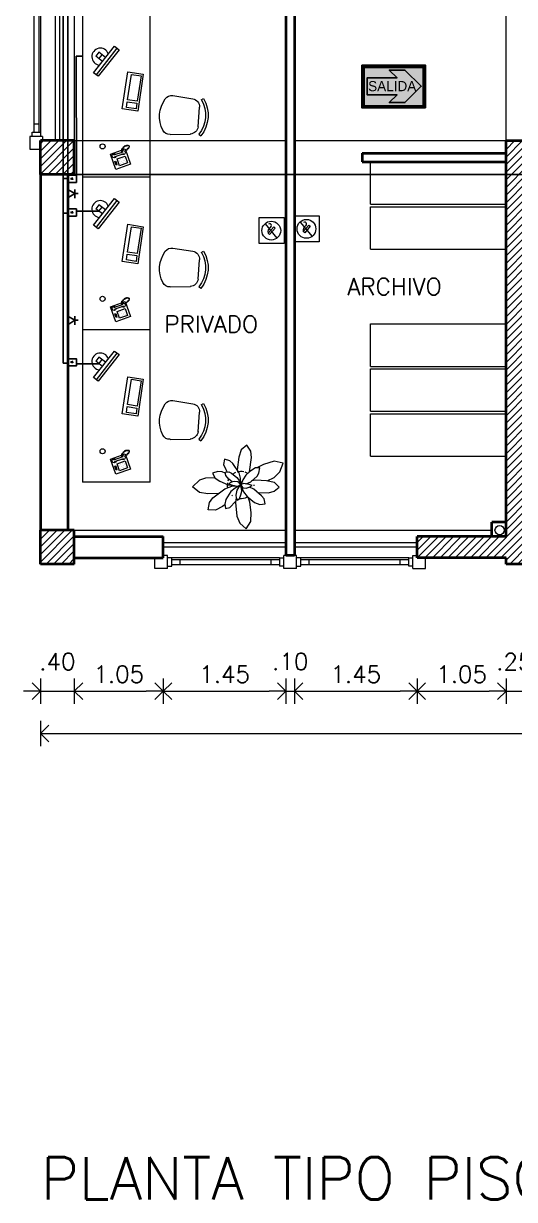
# Model space of a CAD drawing. Extents: x 1009 to 1343, y -172900 to 201.
# Drawn here: x 1260.37 to 1266.17, y 118.56 to 132.45 of the extents above; entities that cross this region are included whole.
import ezdxf

# ---------------------------------------------------------------- set-up
doc = ezdxf.new("R2010")
doc.units = 0
doc.header["$LTSCALE"] = 0.5
doc.linetypes.add('TRAZOS2', pattern=[0.375, 0.25, -0.125])
doc.layers.get('0').update_dxf_attribs({"linetype": 'CONTINUOUS'})
doc.layers.get('Defpoints').update_dxf_attribs({"linetype": 'CONTINUOUS'})
for name, color, linetype, lineweight in [('Acotaciones', 9, 'CONTINUOUS', 9), ('Carpintería', 55, 'CONTINUOUS', 20), ('Detalles .05', 243, 'CONTINUOUS', 5), ('Detalles 01', 8, 'CONTINUOUS', 9), ('Equipamiento fijo', 31, 'CONTINUOUS', 13), ('Equipamiento movil', 33, 'CONTINUOUS', 9), ('Muros corte', 7, 'CONTINUOUS', 40), ('Punta 02', 11, 'CONTINUOUS', 20), ('Punta 05', 52, 'CONTINUOUS', 50), ('Sist. contra incendio', 1, 'CONTINUOUS', 18), ('Tratamiento pisos', 251, 'CONTINUOUS', 9)]:
    doc.layers.add(name, color=color, linetype=linetype, lineweight=lineweight)
for name, color, linetype in [('BRIGADAS', 8, 'TRAZOS2'), ('Cableado', 100, 'CONTINUOUS'), ('Electricidad', 50, 'CONTINUOUS'), ('MARCO_FONDO_NEGRO', 7, 'CONTINUOUS'), ('SEÑAL_FONDO_FIGURAS', 254, 'CONTINUOUS'), ('SEÑAL_FONDO_NEGRO', 7, 'CONTINUOUS'), ('SEÑAL_FONDO_VERDE', 86, 'CONTINUOUS')]:
    doc.layers.add(name, color=color, linetype=linetype)
doc.styles.add('franklin gothic medium', font='framd.ttf')
doc.styles.add('Texto 2 mm', font='simplex.shx', dxfattribs={"height": 0.2})
doc.styles.add('Texto 5 mm', font='simplex.shx', dxfattribs={"height": 0.5})
doc.dimstyles.new('Primera línea', dxfattribs={"dimscale": 0, "dimtxt": 0.2, "dimasz": 0.2, "dimexe": 0.15, "dimexo": 0, "dimgap": 0.1, "dimtad": 1, "dimzin": 4, "dimdsep": 46, "dimtxsty": 'Texto 2 mm', "dimblk": 'OPEN90', "dimcen": 2.5, "dimclrd": 256, "dimclre": 256, "dimclrt": 256, "dimadec": 0, "dimazin": 0, "dimtfac": 1, "dimtmove": 2, "dimatfit": 3, "dimldrblk": 'OPEN90', "dimfxl": 1, "dimtolj": 1, "dimtzin": 0, "dimlwd": -1, "dimlwe": -1, "dimarcsym": 0})
doc.dimstyles.new('Segunda línea', dxfattribs={"dimscale": 0, "dimtxt": 0.2, "dimasz": 0.2, "dimexe": 0.15, "dimexo": 0.5, "dimgap": 0.1, "dimtad": 1, "dimzin": 4, "dimdsep": 46, "dimtxsty": 'Texto 2 mm', "dimblk": 'OPEN90', "dimcen": 2.5, "dimclrd": 256, "dimclre": 256, "dimclrt": 256, "dimadec": 0, "dimazin": 0, "dimtfac": 1, "dimtmove": 2, "dimatfit": 3, "dimldrblk": 'OPEN90', "dimfxl": 1, "dimtolj": 1, "dimtzin": 0, "dimlwd": -1, "dimlwe": -1, "dimarcsym": 0})
pattern_1 = [(45, (45.922944, 13.85755), (-0.0449012806, 0.0449012806), [])]

# ---------------------------------------------------------------- blocks, each defined once
blk = doc.blocks.new('_Open90')
at = {"color": 0, "linetype": 'ByBlock', "lineweight": -2}
for p, q in [((0, 0), (-1, 0)), ((-0.5, 0.5), (0, 0)), ((0, 0), (-0.5, -0.5))]:
    blk.add_line(p, q, dxfattribs=at)
blk = doc.blocks.new('*D105')
at = {"layer": 'Acotaciones', "transparency": 16777216}
for p, q in [((1260.969, 124.713), (1260.969, 124.413)), ((1262.019, 124.713), (1262.019, 124.413)), ((1261.169, 124.563), (1261.819, 124.563))]:
    blk.add_line(p, q, dxfattribs=at)
at = {"layer": 'Defpoints', "color": 0, "transparency": 16777216}
for p in [(1260.969, 124.713), (1262.019, 124.713), (1262.019, 124.563)]:
    blk.add_point(p, dxfattribs=at)
at = {"layer": 'Acotaciones', "transparency": 16777216, "xscale": 0.2, "yscale": 0.2, "zscale": 0.2, "rotation": 180}
blk.add_blockref('_Open90', (1260.969, 124.563), dxfattribs=at)
at = {"layer": 'Acotaciones', "transparency": 16777216, "xscale": 0.2, "yscale": 0.2, "zscale": 0.2}
blk.add_blockref('_Open90', (1262.019, 124.563), dxfattribs=at)
at = {"layer": 'Acotaciones', "transparency": 16777216, "insert": (1261.494, 124.763), "char_height": 0.2, "attachment_point": 5, "style": 'Texto 2 mm'}
blk.add_mtext('\\A1;1.05', dxfattribs=at)
blk = doc.blocks.new('*D106')
at = {"layer": 'Acotaciones', "transparency": 16777216}
for p, q in [((1262.019, 124.713), (1262.019, 124.413)), ((1263.469, 124.713), (1263.469, 124.413)), ((1262.219, 124.563), (1263.269, 124.563))]:
    blk.add_line(p, q, dxfattribs=at)
at = {"layer": 'Defpoints', "color": 0, "transparency": 16777216}
for p in [(1262.019, 124.713), (1263.469, 124.713), (1263.469, 124.563)]:
    blk.add_point(p, dxfattribs=at)
at = {"layer": 'Acotaciones', "transparency": 16777216, "xscale": 0.2, "yscale": 0.2, "zscale": 0.2, "rotation": 180}
blk.add_blockref('_Open90', (1262.019, 124.563), dxfattribs=at)
at = {"layer": 'Acotaciones', "transparency": 16777216, "xscale": 0.2, "yscale": 0.2, "zscale": 0.2}
blk.add_blockref('_Open90', (1263.469, 124.563), dxfattribs=at)
at = {"layer": 'Acotaciones', "transparency": 16777216, "insert": (1262.744, 124.763), "char_height": 0.2, "attachment_point": 5, "style": 'Texto 2 mm'}
blk.add_mtext('\\A1;1.45', dxfattribs=at)
blk = doc.blocks.new('*D107')
at = {"layer": 'Acotaciones', "transparency": 16777216}
for p, q in [((1263.569, 124.713), (1263.569, 124.413)), ((1265.019, 124.713), (1265.019, 124.413)), ((1263.769, 124.563), (1264.819, 124.563))]:
    blk.add_line(p, q, dxfattribs=at)
at = {"layer": 'Defpoints', "color": 0, "transparency": 16777216}
for p in [(1263.569, 124.713), (1265.019, 124.713), (1265.019, 124.563)]:
    blk.add_point(p, dxfattribs=at)
at = {"layer": 'Acotaciones', "transparency": 16777216, "xscale": 0.2, "yscale": 0.2, "zscale": 0.2, "rotation": 180}
blk.add_blockref('_Open90', (1263.569, 124.563), dxfattribs=at)
at = {"layer": 'Acotaciones', "transparency": 16777216, "xscale": 0.2, "yscale": 0.2, "zscale": 0.2}
blk.add_blockref('_Open90', (1265.019, 124.563), dxfattribs=at)
at = {"layer": 'Acotaciones', "transparency": 16777216, "insert": (1264.294, 124.763), "char_height": 0.2, "attachment_point": 5, "style": 'Texto 2 mm'}
blk.add_mtext('\\A1;1.45', dxfattribs=at)
blk = doc.blocks.new('*D108')
at = {"layer": 'Acotaciones', "transparency": 16777216}
for p, q in [((1265.019, 124.713), (1265.019, 124.413)), ((1266.069, 124.713), (1266.069, 124.413)), ((1265.219, 124.563), (1265.869, 124.563))]:
    blk.add_line(p, q, dxfattribs=at)
at = {"layer": 'Defpoints', "color": 0, "transparency": 16777216}
for p in [(1265.019, 124.713), (1266.069, 124.713), (1266.069, 124.563)]:
    blk.add_point(p, dxfattribs=at)
at = {"layer": 'Acotaciones', "transparency": 16777216, "xscale": 0.2, "yscale": 0.2, "zscale": 0.2, "rotation": 180}
blk.add_blockref('_Open90', (1265.019, 124.563), dxfattribs=at)
at = {"layer": 'Acotaciones', "transparency": 16777216, "xscale": 0.2, "yscale": 0.2, "zscale": 0.2}
blk.add_blockref('_Open90', (1266.069, 124.563), dxfattribs=at)
at = {"layer": 'Acotaciones', "transparency": 16777216, "insert": (1265.544, 124.763), "char_height": 0.2, "attachment_point": 5, "style": 'Texto 2 mm'}
blk.add_mtext('\\A1;1.05', dxfattribs=at)
blk = doc.blocks.new('*D122')
at = {"layer": 'Acotaciones', "transparency": 16777216}
for p, q in [((1260.569, 124.213), (1260.569, 123.913)), ((1288.769, 124.213), (1288.769, 123.913)), ((1260.769, 124.063), (1288.569, 124.063))]:
    blk.add_line(p, q, dxfattribs=at)
at = {"layer": 'Defpoints', "color": 0, "transparency": 16777216}
for p in [(1260.569, 124.713), (1288.769, 124.713), (1288.769, 124.063)]:
    blk.add_point(p, dxfattribs=at)
at = {"layer": 'Acotaciones', "transparency": 16777216, "xscale": 0.2, "yscale": 0.2, "zscale": 0.2, "rotation": 180}
blk.add_blockref('_Open90', (1260.569, 124.063), dxfattribs=at)
at = {"layer": 'Acotaciones', "transparency": 16777216, "xscale": 0.2, "yscale": 0.2, "zscale": 0.2}
blk.add_blockref('_Open90', (1288.769, 124.063), dxfattribs=at)
at = {"layer": 'Acotaciones', "transparency": 16777216, "insert": (1274.669, 124.263), "char_height": 0.2, "attachment_point": 5, "style": 'Texto 2 mm'}
blk.add_mtext('\\A1;28.20', dxfattribs=at)
blk = doc.blocks.new('TELEFONO')
at = {"layer": 'Detalles .05'}
for p, q in [((0.139, 0.134), (-0.098, 0.134)), ((-0.098, 0.134), (-0.098, -0.099)), ((-0.071, 0.089), (-0.071, -0.055)), ((-0.043, 0.089), (-0.043, -0.055)), ((0.108, 0.063), (0, 0.063)), ((0, 0.063), (0, -0.063)), ((0.081, 0.108), (0.023, 0.108)), ((0.023, 0.108), (0.023, 0.094)), ((0.023, 0.094), (0.081, 0.094)), ((0.027, 0.041), (0.027, 0.041)), ((0.027, 0.014), (0.027, 0.014)), ((0.054, 0.041), (0.054, 0.041)), ((0.054, 0.014), (0.054, 0.014)), ((0.081, 0.094), (0.081, 0.108)), ((0.081, 0.041), (0.081, 0.041)), ((0.081, 0.014), (0.081, 0.014)), ((0.108, -0.063), (0.108, 0.063)), ((0.139, -0.099), (0.139, 0.134)), ((-0.129, -0.104), (-0.147, -0.11)), ((-0.129, -0.116), (-0.147, -0.121)), ((-0.129, -0.127), (-0.147, -0.133)), ((-0.129, -0.139), (-0.147, -0.145)), ((-0.124, -0.093), (-0.141, -0.098)), ((-0.124, -0.15), (-0.141, -0.156)), ((-0.118, -0.081), (-0.135, -0.087)), ((-0.118, -0.162), (-0.135, -0.168)), ((-0.112, -0.07), (-0.129, -0.075)), ((-0.106, -0.058), (-0.124, -0.064)), ((-0.104, -0.17), (-0.122, -0.176)), ((-0.101, -0.047), (-0.118, -0.052)), ((-0.089, -0.156), (-0.106, -0.162)), ((-0.083, -0.145), (-0.101, -0.15)), ((-0.098, -0.099), (0.139, -0.099)), ((-0.078, -0.133), (-0.095, -0.139)), ((-0.072, -0.121), (-0.089, -0.127)), ((-0.067, -0.083), (-0.078, -0.116)), ((0, -0.063), (0.108, -0.063)), ((0.027, -0.013), (0.027, -0.013)), ((0.027, -0.04), (0.027, -0.04)), ((0.054, -0.013), (0.054, -0.013)), ((0.054, -0.04), (0.054, -0.04)), ((0.081, -0.013), (0.081, -0.013)), ((0.081, -0.04), (0.081, -0.04))]:
    blk.add_line(p, q, dxfattribs=at)
for centre, start, end in [((-0.057, 0.089), 298.4915, 241.5085), ((-0.057, -0.055), 118.4915, 61.5085)]:
    blk.add_arc(centre, 0.0302, start, end, dxfattribs=at)
blk = doc.blocks.new('RECTANG')
for p, q in [((1, 1), (0, 1)), ((0, 1), (0, 0)), ((1, 0), (1, 1)), ((0, 0), (1, 0))]:
    blk.add_line(p, q)
blk = doc.blocks.new('KEYBOARD', base_point=(60, 294))
for p, xscale, yscale, zscale in [((60, 294), 19, 8, 19), ((61, 295), 13, 5, 13), ((75, 295), 3, 5, 3)]:
    blk.add_blockref('RECTANG', p, dxfattribs=dict(xscale=xscale, yscale=yscale, zscale=zscale))
blk = doc.blocks.new('silla compu')
for p, q in [((-0.198, 0.131), (-0.215, -0.107)), ((0.255, 0.058), (0.197, -0.173)), ((-0.225, -0.207), (-0.247, -0.23)), ((0.092, -0.242), (-0.137, -0.206)), ((0.175, -0.271), (0.188, -0.3))]:
    blk.add_line(p, q)
for centre, radius, start, end in [((-0.105, 0.124), 0.0936, 112.4967, 175.8734), ((-0.005, -0.116), 0.354, 49.3107, 112.4967), ((0.175, 0.085), 0.0838, 341.6928, 53.5518), ((-0.122, -0.113), 0.0936, 175.8734, 260.9037), ((0.022, 0.055), 0.392, 226.6455, 295.1618), ((0.022, 0.055), 0.361, 226.6972, 295.1102), ((0.098, -0.138), 0.105, 266.1879, 340.6498)]:
    blk.add_arc(centre, radius, start, end)
blk = doc.blocks.new('Plant1')
for p, q in [((2.94, 14.02), (1.24, 11.02)), ((5.75, 15.65), (2.94, 14.02)), ((6.8, 12.64), (5.75, 15.65)), ((-4.94, 10.5), (-5.47, 8.7)), ((-3.11, 9.8), (-4.94, 10.5)), ((-1.65, 8.27), (-3.11, 9.8)), ((1.24, 11.02), (-0.18, 7.33)), ((4.8, 4.93), (6.67, 9.74)), ((6.67, 9.74), (6.8, 12.64)), ((-10.15, 7.82), (-12.56, 7.25)), ((-12.56, 7.25), (-11.81, 4.91)), ((-11.81, 4.91), (-9.42, 2.94)), ((-8.01, 7.41), (-10.15, 7.82)), ((-4.41, 5.37), (-8.01, 7.41)), ((-5.47, 8.7), (-5.1, 7.19)), ((-5.1, 7.19), (-3.73, 3.58)), ((-0.15, 4.91), (-1.65, 8.27)), ((-0.18, 7.33), (-0.36, 5.38)), ((0.25, 2.69), (-0.15, 4.91)), ((3.75, 4.5), (2.74, 4.3)), ((3.75, 3.45), (4.8, 4.93)), ((3.75, 3.44), (3.75, 4.5)), ((7.53, 5.66), (4.58, 4.62)), ((9.19, 5.31), (7.53, 5.66)), ((8.7, 3.64), (9.19, 5.31)), ((-15.39, 2.27), (-18.09, -0.04)), ((-12.63, 3.17), (-15.39, 2.27)), ((-9.66, 3.14), (-12.63, 3.17)), ((-9.42, 2.94), (-5.88, 0.9)), ((-3.93, 0.56), (-7.13, -0.21)), ((-5.88, 0.9), (-4.34, 0.46)), ((-2.06, 0.5), (-3.93, 0.56)), ((-2.48, 2.2), (-3.75, 2.12)), ((-3.75, 2.12), (-2.91, 1.21)), ((-3.73, 3.58), (-2.59, 2.19)), ((-2.91, 1.21), (-1.29, 0)), ((-1.34, 2), (-2.48, 2.2)), ((-1.9, 0.46), (-2.06, 0.5)), ((-0.39, 1.34), (-1.34, 2)), ((-0.56, -0.12), (-0.19, 0)), ((-0.12, 0.81), (-0.39, 1.34)), ((-0.19, 0), (-0.12, 0.06)), ((-0.06, 0.25), (-0.12, 0.81)), ((-0.12, 0.06), (-0.06, 0.25)), ((-0.11, 0.67), (0.06, 0.81)), ((0.06, 0.81), (0.25, 2.69)), ((0.31, 1.31), (0.12, 0.38)), ((0.12, 0.38), (0.19, 0.25)), ((0.19, 0.25), (0.38, 0.19)), ((0.73, 2.26), (0.31, 1.31)), ((0.38, 0.19), (1.25, 0.44)), ((0.47, 0.22), (0.69, 0)), ((0.69, 0), (2.44, 0)), ((1.6, 3.31), (0.73, 2.26)), ((1.25, 0.44), (2.18, 1.1)), ((2.74, 4.3), (1.6, 3.31)), ((2.18, 1.1), (3.4, 2.61)), ((2.44, 0), (4.43, 0.51)), ((3.4, 2.61), (3.75, 3.44)), ((4.43, 0.51), (7.5, 2.24)), ((7.5, 2.24), (8.7, 3.64)), ((8.78, 3.92), (9.84, 4.12)), ((9.84, 4.12), (12.89, 4.12)), ((13.53, 0.5), (11.66, -0.54)), ((12.89, 4.12), (15.19, 2.69)), ((15.19, 2.69), (13.53, 0.5)), ((-18.09, -0.04), (-15.37, -2.32)), ((-15.37, -2.32), (-11.22, -3.04)), ((-11.22, -3.04), (-8.38, -3)), ((-8.2, -0.91), (-9.38, -2.5)), ((-9.38, -2.5), (-7.87, -3.25)), ((-5.18, -2.97), (-8.45, -7.47)), ((-7.13, -0.21), (-8.2, -0.91)), ((-7.87, -3.25), (-5.44, -3.05)), ((-5.44, -3.05), (-3.38, -2.45)), ((-3.38, -2.45), (-1.56, -1.44)), ((-1.56, -1.44), (-0.5, -0.38)), ((-1.12, -2.44), (-1.55, -4.42)), ((-1.55, -4.42), (-1.12, -8.67)), ((-1.29, 0), (-0.56, -0.12)), ((-0.38, -0.81), (-1.12, -2.44)), ((-0.31, -0.5), (-0.59, -0.46)), ((-0.5, -0.38), (-0.5, -0.12)), ((0.06, -0.62), (-0.38, -0.81)), ((-0.26, -0.76), (-0.31, -0.5)), ((-0.19, -1.81), (-0.07, -0.68)), ((0.01, -3.25), (-0.19, -1.81)), ((0.12, -0.12), (0, -0.44)), ((0, -0.44), (0.12, -1)), ((1.03, -5.66), (0.01, -3.25)), ((0.56, -0.06), (0.12, -0.12)), ((0.12, -1), (0.45, -1.59)), ((0.45, -1.59), (1.43, -2.3)), ((1.53, -0.38), (0.56, -0.06)), ((1.43, -2.3), (2.56, -2.56)), ((3.06, -1.61), (1.53, -0.38)), ((3.19, -1.19), (2.01, -0.77)), ((2.38, -1), (2.23, -0.95)), ((2.32, -2.51), (3.05, -4.05)), ((4.2, -2.28), (2.38, -1)), ((2.56, -2.56), (3.88, -2.56)), ((3.05, -4.05), (3.43, -5.82)), ((3.88, -2.56), (3.06, -1.61)), ((6, -1.48), (3.19, -1.19)), ((6.42, -4.94), (4.2, -2.28)), ((11.66, -0.54), (6, -1.48)), ((9.02, -0.98), (12.56, -2.76)), ((12.56, -2.76), (15.17, -4.6)), ((-8.45, -7.47), (-9.18, -9.67)), ((-4.21, -9.77), (-1.41, -5.8)), ((-1.12, -8.67), (-0.57, -10.07)), ((1.72, -6.45), (1.03, -5.66)), ((3.06, -7.12), (1.72, -6.45)), ((2.25, -9.87), (2.39, -7.87)), ((2.39, -7.87), (2.32, -6.75)), ((3.43, -5.82), (3.06, -7.12)), ((3.19, -6.68), (4.04, -7.69)), ((4.04, -7.69), (5.41, -8.56)), ((5.41, -8.56), (7.5, -8.88)), ((7.5, -6.71), (6.42, -4.94)), ((7.5, -8.88), (7.5, -6.71)), ((7.5, -6.98), (10.72, -8.45)), ((10.72, -8.45), (13.06, -8.78)), ((13.06, -8.78), (16.61, -7.77)), ((15.17, -4.6), (16.61, -7.77)), ((-9.18, -9.67), (-8.88, -12.44)), ((-8.88, -12.44), (-6.25, -11.82)), ((-6.25, -11.82), (-4.21, -9.77)), ((-0.57, -10.07), (1, -11.56)), ((1, -11.56), (2.25, -9.87))]:
    blk.add_line(p, q)
for start, end in [(57.1582, 93.2041), (172.4345, 176.9296), (149.2581, 153.7532), (21.2653, 25.7604), (212.1423, 223.5771), (229.8179, 257.6637), (306.6551, 316.418), (323.0282, 344.4965), (265.2848, 278.7499)]:
    blk.add_arc((0, 0), 5.12, start, end)
blk = doc.blocks.new('A$C4F586106')
at = {"layer": 'SEÑAL_FONDO_FIGURAS'}
h = blk.add_hatch(color=256, dxfattribs=at)
h.paths.add_polyline_path([(1.092, 0.238), (0.029, 0.238), (0.029, 1.85), (1.092, 1.85)])
h.paths.add_polyline_path([(1.063, 1.821), (0.058, 1.821), (0.058, 0.267), (1.063, 0.267)], flags=16)
h.paths.add_polyline_path([(0.807, 1.55), (0.807, 0.438), (0.287, 0.438), (0.287, 1.55)], flags=8)
blk.add_hatch(color=256, dxfattribs=at).paths.add_polyline_path([(0.553, 1.768), (0.126, 1.339), (0.126, 0.925), (0.327, 1.132), (0.327, 0.349), (0.553, 0.349), (0.778, 0.349), (0.778, 1.132), (0.979, 0.925), (0.979, 1.339)])
at = {"layer": 'SEÑAL_FONDO_VERDE'}
h = blk.add_hatch(color=256, dxfattribs=at)
h.paths.add_polyline_path([(0.058, 0.267), (0.058, 1.821), (1.063, 1.821), (1.063, 0.267)])
h.paths.add_polyline_path([(0.327, 0.349), (0.553, 0.349), (0.778, 0.349), (0.778, 1.132), (0.979, 0.925), (0.979, 1.339), (0.553, 1.768), (0.126, 1.339), (0.126, 0.925), (0.327, 1.132)], flags=16)
at = {"layer": 'MARCO_FONDO_NEGRO'}
blk.add_lwpolyline([(1.121, 1.879), (1.121, 0.209), (0, 0.209), (0, 1.879)], close=True, dxfattribs=at)
at = {"layer": 'SEÑAL_FONDO_FIGURAS'}
blk.add_lwpolyline([(1.092, 1.85), (0.029, 1.85), (0.029, 0.238), (1.092, 0.238)], close=True, dxfattribs=at)
at = {"layer": 'SEÑAL_FONDO_NEGRO'}
blk.add_lwpolyline([(1.063, 1.821), (1.063, 0.267), (0.058, 0.267), (0.058, 1.821)], close=True, dxfattribs=at)
at = {"layer": 'SEÑAL_FONDO_VERDE'}
for points in [[(1.063, 1.821), (1.063, 0.267), (0.058, 0.267), (0.058, 1.821)], [(0.553, 0.349), (0.778, 0.349), (0.778, 1.132), (0.979, 0.925), (0.979, 1.339), (0.553, 1.768), (0.126, 1.339), (0.126, 0.925), (0.327, 1.132), (0.327, 0.349)], [(0.553, 0.349), (0.778, 0.349), (0.778, 1.132), (0.979, 0.925), (0.979, 1.339), (0.553, 1.768), (0.126, 1.339), (0.126, 0.925), (0.327, 1.132), (0.327, 0.349)]]:
    blk.add_lwpolyline(points, close=True, dxfattribs=at)
at = {"layer": 'SEÑAL_FONDO_VERDE', "style": 'franklin gothic medium'}
blk.add_text('SALIDA', height=0.2658, rotation=90, dxfattribs=at).set_placement((0.681, 0.372))

msp = doc.modelspace()

# ---------------------------------------------------------------- hatches: boundary and pattern name
at = {"layer": 'Detalles 01'}
h = msp.add_hatch(dxfattribs=at)
h.set_pattern_fill('ANSI31,_O', color=256, scale=0.02)
h.set_pattern_definition(pattern_1)
h.paths.add_polyline_path([(1260.969, 131.063), (1260.569, 131.063), (1260.569, 130.663), (1260.969, 130.663)])
h = msp.add_hatch(dxfattribs=at)
h.set_pattern_fill('ANSI31,_O', color=256, scale=0.02)
h.set_pattern_definition(pattern_1)
h.paths.add_polyline_path([(1267.569, 128.038), (1266.319, 128.038), (1266.319, 131.063), (1266.069, 131.063), (1266.069, 126.388), (1265.019, 126.388), (1265.019, 126.138), (1266.069, 126.138), (1266.069, 126.063), (1266.319, 126.063), (1266.319, 127.788), (1267.569, 127.788)])
h.paths.add_polyline_path([(1272.069, 131.063), (1271.819, 131.063), (1271.819, 128.038), (1270.569, 128.038), (1270.569, 127.788), (1271.819, 127.788), (1271.819, 126.063), (1272.069, 126.063), (1272.069, 126.138), (1273.119, 126.138), (1273.119, 126.388), (1272.069, 126.388)])
h = msp.add_hatch(dxfattribs=at)
h.set_pattern_fill('ANSI31,_O', color=256, scale=0.02)
h.set_pattern_definition(pattern_1)
h.paths.add_polyline_path([(1260.969, 126.463), (1260.569, 126.463), (1260.569, 126.063), (1260.969, 126.063)])

# ---------------------------------------------------------------- linework, layer by layer
at = {"layer": 'Acotaciones'}
for p, q in [((1260.569, 124.713), (1260.569, 124.413)), ((1260.569, 124.563), (1260.369, 124.563)), ((1260.469, 124.663), (1260.569, 124.563)), ((1260.569, 124.563), (1260.469, 124.463)), ((1260.569, 124.563), (1260.969, 124.563)), ((1263.469, 124.563), (1263.569, 124.563)), ((1266.069, 124.563), (1266.569, 124.563))]:
    msp.add_line(p, q, dxfattribs=at)
at = {"layer": 'Cableado'}
for p, q in [((1260.838, 139.223), (1260.838, 128.436)), ((1260.992, 132.061), (1260.993, 130.609)), ((1260.838, 130.616), (1260.894, 130.616)), ((1261.26, 130.229), (1260.993, 130.229)), ((1260.838, 130.207), (1260.894, 130.207)), ((1260.838, 128.436), (1260.894, 128.436)), ((1261.26, 128.429), (1260.993, 128.429))]:
    msp.add_line(p, q, dxfattribs=at)
at = {"layer": 'Cableado', "ltscale": 2}
msp.add_line((1260.992, 132.061), (1261.066, 132.061), dxfattribs=at)
at = {"layer": 'Cableado'}
for points in [[(1260.894, 130.654), (1260.993, 130.654), (1260.993, 130.57), (1260.894, 130.57)], [(1260.894, 130.256), (1260.993, 130.256), (1260.993, 130.171), (1260.894, 130.171)], [(1260.894, 128.488), (1260.993, 128.488), (1260.993, 128.404), (1260.894, 128.404)]]:
    msp.add_lwpolyline(points, close=True, dxfattribs=at)
at = {"layer": 'Carpintería'}
for p, q in [((1260.489, 132.929), (1260.489, 131.163)), ((1260.549, 132.929), (1260.549, 131.163)), ((1260.489, 131.263), (1260.549, 131.263)), ((1260.594, 131.113), (1260.444, 131.113)), ((1260.444, 131.113), (1260.444, 130.963)), ((1260.469, 131.113), (1260.469, 131.163)), ((1260.469, 131.163), (1260.569, 131.163)), ((1260.569, 131.163), (1260.569, 131.113)), ((1260.594, 131.113), (1260.594, 131.063)), ((1260.444, 130.963), (1260.569, 130.963)), ((1261.919, 126.013), (1261.919, 126.138)), ((1262.069, 126.163), (1262.019, 126.163)), ((1262.069, 126.013), (1262.069, 126.163)), ((1262.119, 126.138), (1262.069, 126.138)), ((1262.119, 126.038), (1262.119, 126.138)), ((1262.119, 126.118), (1263.394, 126.118)), ((1262.219, 126.058), (1262.219, 126.118)), ((1263.294, 126.058), (1263.294, 126.118)), ((1263.394, 126.138), (1263.394, 126.038)), ((1263.394, 126.138), (1263.444, 126.138)), ((1263.444, 126.013), (1263.444, 126.163)), ((1263.469, 126.163), (1263.444, 126.163)), ((1263.594, 126.163), (1263.569, 126.163)), ((1263.594, 126.013), (1263.594, 126.163)), ((1263.644, 126.138), (1263.594, 126.138)), ((1263.644, 126.038), (1263.644, 126.138)), ((1263.644, 126.118), (1264.919, 126.118)), ((1263.744, 126.058), (1263.744, 126.118)), ((1264.819, 126.058), (1264.819, 126.118)), ((1264.919, 126.038), (1264.919, 126.138)), ((1264.919, 126.138), (1264.969, 126.138)), ((1264.969, 126.013), (1264.969, 126.163)), ((1264.969, 126.163), (1265.019, 126.163)), ((1265.119, 126.013), (1265.119, 126.138)), ((1262.069, 126.013), (1261.919, 126.013)), ((1262.069, 126.038), (1262.119, 126.038)), ((1262.119, 126.058), (1263.394, 126.058)), ((1263.444, 126.038), (1263.394, 126.038)), ((1263.594, 126.013), (1263.444, 126.013)), ((1263.594, 126.038), (1263.644, 126.038)), ((1263.644, 126.058), (1264.919, 126.058)), ((1264.969, 126.038), (1264.919, 126.038)), ((1264.969, 126.013), (1265.119, 126.013))]:
    msp.add_line(p, q, dxfattribs=at)
at = {"layer": 'Detalles 01'}
for p, q in [((1260.569, 132.929), (1260.569, 131.163)), ((1260.744, 133.004), (1260.744, 131.063)), ((1260.794, 133.004), (1260.794, 131.063)), ((1263.469, 126.313), (1262.019, 126.313)), ((1263.469, 126.263), (1262.019, 126.263)), ((1265.019, 126.313), (1263.569, 126.313)), ((1265.019, 126.263), (1263.569, 126.263)), ((1263.394, 126.138), (1262.119, 126.138)), ((1264.919, 126.138), (1263.644, 126.138))]:
    msp.add_line(p, q, dxfattribs=at)
msp.add_circle((1265.993, 126.464), 0.055, dxfattribs=at)
at = {"layer": 'Electricidad'}
for p, q in [((1260.894, 130.486), (1260.894, 132.702)), ((1260.974, 130.438), (1260.894, 130.486)), ((1260.974, 130.438), (1260.894, 130.386)), ((1260.894, 130.386), (1260.894, 128.99)), ((1260.974, 130.486), (1260.974, 130.385)), ((1260.974, 130.438), (1261.014, 130.438)), ((1260.974, 128.942), (1260.894, 128.99)), ((1260.974, 128.99), (1260.974, 128.889)), ((1260.974, 128.942), (1260.894, 128.89)), ((1260.974, 128.942), (1261.014, 128.942))]:
    msp.add_line(p, q, dxfattribs=at)
at = {"layer": 'Electricidad', "ltscale": 2}
msp.add_line((1274.669, 130.663), (1260.894, 130.663), dxfattribs=at)
at = {"layer": 'Electricidad'}
for points in [[(1260.894, 130.386), (1260.894, 130.486)], [(1260.894, 128.89), (1260.894, 128.99)]]:
    msp.add_lwpolyline(points, dxfattribs=at)
at = {"layer": 'Equipamiento fijo'}
for p, q in [((1264.469, 130.313), (1264.469, 130.813)), ((1264.469, 130.313), (1266.069, 130.313)), ((1264.469, 129.783), (1264.469, 130.283)), ((1264.469, 130.283), (1266.069, 130.283)), ((1264.469, 129.783), (1266.069, 129.783)), ((1264.469, 128.898), (1266.069, 128.898)), ((1264.469, 128.398), (1264.469, 128.898)), ((1264.469, 128.398), (1266.069, 128.398)), ((1264.469, 127.868), (1264.469, 128.368)), ((1264.469, 128.368), (1266.069, 128.368)), ((1264.469, 127.868), (1266.069, 127.868)), ((1264.469, 127.338), (1264.469, 127.838)), ((1264.469, 127.838), (1266.069, 127.838)), ((1264.469, 127.338), (1266.069, 127.338))]:
    msp.add_line(p, q, dxfattribs=at)
at = {"layer": 'Equipamiento movil'}
for p, q in [((1261.066, 132.943), (1261.066, 130.63)), ((1261.866, 130.63), (1261.866, 132.943)), ((1261.195, 131.865), (1261.442, 132.179)), ((1261.442, 132.179), (1261.497, 132.136)), ((1261.26, 132.106), (1261.222, 132.059)), ((1261.3, 131.998), (1261.222, 132.059)), ((1261.473, 132.154), (1261.226, 131.84)), ((1261.497, 132.136), (1261.25, 131.822)), ((1261.337, 132.046), (1261.26, 132.106)), ((1261.26, 132.029), (1261.297, 132.077)), ((1261.25, 131.822), (1261.195, 131.865)), ((1261.066, 130.63), (1261.066, 128.83)), ((1261.866, 130.63), (1261.066, 130.63)), ((1261.866, 130.63), (1261.066, 130.63)), ((1261.866, 128.83), (1261.866, 130.63)), ((1261.195, 130.065), (1261.442, 130.379)), ((1261.442, 130.379), (1261.497, 130.336)), ((1261.26, 130.306), (1261.222, 130.259)), ((1261.3, 130.198), (1261.222, 130.259)), ((1261.473, 130.354), (1261.226, 130.04)), ((1261.497, 130.336), (1261.25, 130.022)), ((1261.337, 130.246), (1261.26, 130.306)), ((1261.26, 130.229), (1261.297, 130.277)), ((1261.25, 130.022), (1261.195, 130.065)), ((1261.066, 128.83), (1261.066, 127.03)), ((1261.866, 128.83), (1261.066, 128.83)), ((1261.866, 128.83), (1261.066, 128.83)), ((1261.866, 127.03), (1261.866, 128.83)), ((1261.195, 128.265), (1261.442, 128.579)), ((1261.442, 128.579), (1261.497, 128.536)), ((1261.26, 128.506), (1261.222, 128.459)), ((1261.3, 128.398), (1261.222, 128.459)), ((1261.473, 128.554), (1261.226, 128.24)), ((1261.497, 128.536), (1261.25, 128.222)), ((1261.337, 128.446), (1261.26, 128.506)), ((1261.26, 128.429), (1261.297, 128.477)), ((1261.25, 128.222), (1261.195, 128.265)), ((1261.866, 127.03), (1261.066, 127.03))]:
    msp.add_line(p, q, dxfattribs=at)
for centre in [(1261.303, 130.995), (1261.303, 129.195), (1261.303, 127.395)]:
    msp.add_circle(centre, 0.03, dxfattribs=at)
for centre in [(1261.276, 132.055), (1261.276, 130.255), (1261.276, 128.455)]:
    msp.add_arc(centre, 0.1, 19.6916, 263.9196, dxfattribs=at)
at = {"layer": 'Muros corte'}
for p, q in [((1263.469, 133.104), (1263.469, 126.163)), ((1263.569, 133.104), (1263.569, 126.163)), ((1260.969, 131.063), (1260.569, 131.063)), ((1260.569, 130.663), (1260.569, 131.063)), ((1260.969, 130.663), (1260.969, 131.063)), ((1266.069, 131.063), (1266.319, 131.063)), ((1266.069, 126.388), (1266.069, 131.063)), ((1264.369, 130.913), (1266.069, 130.913)), ((1264.369, 130.913), (1264.369, 130.813)), ((1264.369, 130.813), (1266.069, 130.813)), ((1260.969, 130.663), (1260.569, 130.663)), ((1260.569, 130.663), (1260.569, 126.463)), ((1260.894, 130.663), (1260.894, 126.463)), ((1266.069, 126.558), (1265.899, 126.558)), ((1265.899, 126.388), (1265.899, 126.558)), ((1260.969, 126.463), (1260.569, 126.463)), ((1260.569, 126.063), (1260.569, 126.463)), ((1260.969, 126.063), (1260.969, 126.463)), ((1260.969, 126.388), (1262.019, 126.388)), ((1262.019, 126.138), (1262.019, 126.388)), ((1266.069, 126.388), (1265.019, 126.388)), ((1265.019, 126.138), (1265.019, 126.388)), ((1260.969, 126.138), (1262.019, 126.138)), ((1263.569, 126.163), (1263.469, 126.163)), ((1266.069, 126.138), (1265.019, 126.138)), ((1266.069, 126.063), (1266.069, 126.138)), ((1260.969, 126.063), (1260.569, 126.063)), ((1266.319, 126.063), (1266.069, 126.063))]:
    msp.add_line(p, q, dxfattribs=at)
at = {"layer": 'Sist. contra incendio'}
for p, q in [((1263.638, 130.102), (1263.777, 129.932)), ((1263.223, 130.081), (1263.362, 129.911))]:
    msp.add_line(p, q, dxfattribs=at)
at = {"layer": 'Sist. contra incendio', "color": 0}
for points in [[(1263.153, 130.154), (1263.447, 130.154), (1263.447, 129.848), (1263.153, 129.848)], [(1263.569, 130.174), (1263.862, 130.174), (1263.862, 129.869), (1263.569, 129.869)], [(1263.275, 129.956), (1263.258, 129.971), (1263.324, 130.046), (1263.341, 130.031)], [(1263.69, 129.976), (1263.673, 129.991), (1263.739, 130.066), (1263.756, 130.051)]]:
    msp.add_lwpolyline(points, close=True, dxfattribs=at)
at = {"layer": 'Sist. contra incendio'}
for centre in [(1263.296, 130), (1263.711, 130.021)]:
    msp.add_circle(centre, 0.111, dxfattribs=at)
at = {"layer": 'Sist. contra incendio', "color": 0}
for centre, radius, start, end in [((1263.69, 130.078), 0.0234, 303.3783, 123.3783), ((1263.315, 129.986), 0.0596, 117.3995, 194.4218), ((1263.275, 130.058), 0.0234, 303.3783, 123.3783), ((1263.731, 130.006), 0.0596, 117.3995, 194.4218)]:
    msp.add_arc(centre, radius, start, end, dxfattribs=at)
at = {"layer": 'Tratamiento pisos'}
for p, q in [((1260.969, 133.004), (1260.969, 131.063)), ((1266.069, 131.063), (1266.069, 132.663)), ((1260.969, 131.063), (1263.469, 131.063)), ((1263.569, 131.063), (1266.069, 131.063)), ((1260.969, 130.663), (1263.469, 130.663)), ((1263.569, 130.663), (1264.469, 130.663)), ((1260.969, 126.463), (1263.469, 126.463)), ((1263.569, 126.463), (1265.899, 126.463))]:
    msp.add_line(p, q, dxfattribs=at)

# ---------------------------------------------------------------- block references
at = {"layer": 'BRIGADAS', "xscale": 0.4499999999998181, "yscale": 0.4499999999998181, "zscale": 0.4499999999998181, "rotation": 270}
msp.add_blockref('A$C4F586106', (1264.272, 131.953), dxfattribs=at)
at = {"layer": 'Detalles .05'}
for name, p, xscale, yscale, zscale, rotation in [('TELEFONO', (1261.522, 130.864), -0.8, 0.8, 0.8, 109.5246331456692), ('TELEFONO', (1261.522, 129.064), -0.8, 0.8, 0.8, 109.5246331456692), ('Plant1', (1262.935, 126.996), 0.0312, 0.0312, 0.0312, 207.0751781821673), ('TELEFONO', (1261.522, 127.264), -0.8, 0.8, 0.8, 109.5246331456692)]:
    msp.add_blockref(name, p, dxfattribs=dict(at, xscale=xscale, yscale=yscale, zscale=zscale, rotation=rotation))
at = {"layer": 'Equipamiento movil', "xscale": -0.02326153846132684, "yscale": 0.02326153846151868, "zscale": 0.02326153846153847, "rotation": 81.42196533294214}
for p in [(1261.784, 131.847), (1261.784, 130.047), (1261.784, 128.247)]:
    msp.add_blockref('KEYBOARD', p, dxfattribs=at)
at = {"layer": 'Equipamiento movil', "xscale": -1, "rotation": 76.81788753903416}
for p in [(1262.216, 131.371), (1262.216, 129.571), (1262.216, 127.771)]:
    msp.add_blockref('silla compu', p, dxfattribs=at)

# ---------------------------------------------------------------- texts
at = {"layer": 'Acotaciones', "char_height": 0.2, "attachment_point": 5, "style": 'Texto 2 mm'}
for s, insert in [('\\A1;.40', (1260.769, 124.912)), ('\\A1;.10', (1263.519, 124.913)), ('.25', (1266.166, 124.911))]:
    msp.add_mtext(s, dxfattribs=dict(at, insert=insert))
at = {"layer": 'Cableado', "char_height": 0.0159, "attachment_point": 1, "style": 'Texto 5 mm'}
for insert in [(1260.925, 130.621), (1260.925, 130.222), (1260.925, 128.455)]:
    msp.add_mtext_dynamic_manual_height_columns('RS', width=19.34546, gutter_width=2.5, heights=[0], dxfattribs=dict(at, insert=insert))
at = {"layer": 'Punta 02', "char_height": 0.2, "attachment_point": 1, "style": 'Texto 2 mm'}
for s, insert, width in [('ARCHIVO', (1264.194, 129.439), 1.29857), ('PRIVADO', (1262.033, 128.996), 1.26943)]:
    msp.add_mtext(s, dxfattribs=dict(at, insert=insert, width=width))
at = {"layer": 'Punta 05', "insert": (1260.573, 119.062), "char_height": 0.5, "width": 17.24555, "attachment_point": 1, "style": 'Texto 5 mm'}
msp.add_mtext('PLANTA TIPO PISOS 4º - Esc.: 1:100', dxfattribs=at)

# ---------------------------------------------------------------- dimensions: what is measured, and where the dimension line sits
at = {"layer": 'Acotaciones'}
for base, p1, p2, dimstyle, picture, middle in [((1262.019, 124.563), (1260.969, 124.713), (1262.019, 124.713), 'Primera línea', '*D105', (1261.494, 124.763)), ((1263.469, 124.563), (1262.019, 124.713), (1263.469, 124.713), 'Primera línea', '*D106', (1262.744, 124.763)), ((1265.019, 124.563), (1263.569, 124.713), (1265.019, 124.713), 'Primera línea', '*D107', (1264.294, 124.763)), ((1266.069, 124.563), (1265.019, 124.713), (1266.069, 124.713), 'Primera línea', '*D108', (1265.544, 124.763)), ((1288.769, 124.063), (1260.569, 124.713), (1288.769, 124.713), 'Segunda línea', '*D122', (1274.669, 124.263))]:
    dim = msp.add_linear_dim(base=base, p1=p1, p2=p2, dimstyle=dimstyle, override={"dimscale": 1}, dxfattribs=at)
    dim.commit()
    dim.dimension.update_dxf_attribs({"geometry": picture, "text_midpoint": middle})

doc.saveas('drawing.dxf')
